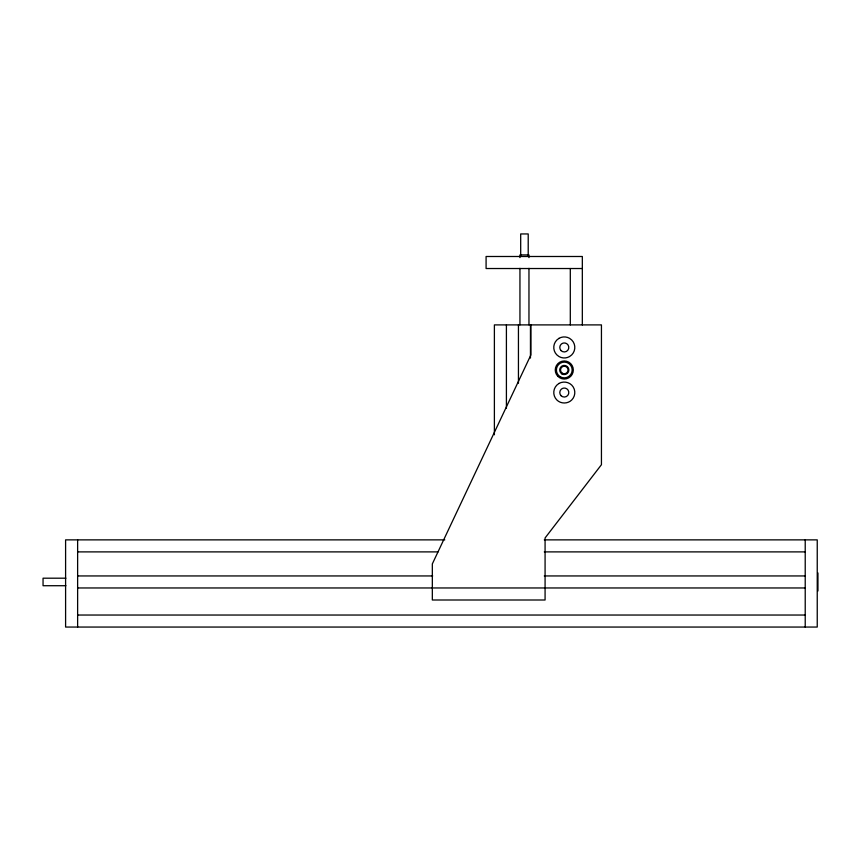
<?xml version="1.0" encoding="UTF-8"?>
<svg xmlns="http://www.w3.org/2000/svg" width="861" height="861" viewBox="0 0 861 861"><rect width="100%" height="100%" fill="white"/><g stroke="black" fill="none" stroke-linecap="round" stroke-linejoin="round"><path stroke-width="1.29" d="M582.327 268.524L486.088 268.524L486.088 256.492L582.327 256.492L582.327 324.974M444.782 539.869L65.597 539.869L65.597 627.056L817.24 627.056L817.24 539.869L544.281 539.869M77.705 551.89L438.055 551.89M544.281 551.89L805.143 551.89M77.705 575.944L432.685 575.944M544.281 575.944L805.143 575.944M65.899 578.194L43.05 578.194L43.05 585.717L65.899 585.717M77.705 587.966L805.143 587.966M77.63 615.034L805.218 615.034M817.95 572.942L817.95 590.98M805.218 539.869L805.218 627.056M570.305 268.524L570.305 324.898M530.893 324.898L530.893 354.958L432.33 563.912L432.33 599.999L545.078 599.999L545.078 537.964L601.441 464.703L601.441 324.898L494.386 324.898L494.386 434.783M530.462 324.898L530.462 358.058M528.966 257.6L528.966 254.921L519.947 254.921L519.947 257.6M528.966 268.363L528.966 324.845M528.213 255.416L528.213 233.944L520.69 233.944L520.69 255.416M519.947 268.363L519.947 324.845M518.44 324.898L518.44 383.253M506.408 324.898L506.408 408.458M77.63 539.869L77.63 627.056M559.026 338.33L556.852 339.998A10.526 10.526 0 0 0 556.852 354.883L559.026 356.562A10.526 10.526 0 0 0 569.552 356.562L571.726 354.883A10.526 10.526 0 0 0 571.726 339.998L569.552 338.33A10.526 10.526 0 0 0 559.026 338.33M559.026 383.425L556.852 385.104A10.526 10.526 0 0 0 556.852 399.978C560.802 403.992 567.776 403.992 571.726 399.978A10.526 10.526 0 0 0 571.726 385.104C568.421 381.832 563.072 381.122 559.026 383.425M561.63 372.652A3.756 3.756 0 0 0 567.916 370.962A3.756 3.756 0 0 0 563.32 366.366A3.756 3.756 0 0 0 561.63 372.652M557.906 376.375A9.019 9.019 0 0 0 573.006 372.329A9.019 9.019 0 0 0 561.953 361.276A9.019 9.019 0 0 0 557.906 376.375M561.103 350.631A4.509 4.509 0 0 0 568.647 348.608A4.509 4.509 0 0 0 563.126 343.087A4.509 4.509 0 0 0 561.103 350.631M561.103 395.726A4.509 4.509 0 0 0 568.647 393.714A4.509 4.509 0 0 0 563.126 388.182A4.509 4.509 0 0 0 561.103 395.726M560.339 376.827A7.889 7.889 0 0 0 572.178 369.993A7.889 7.889 0 0 0 560.339 363.159A7.889 7.889 0 0 0 560.339 376.827M561.996 373.965A4.585 4.585 0 0 0 568.873 369.993A4.585 4.585 0 0 0 561.996 366.022A4.585 4.585 0 0 0 561.996 373.965"/></g></svg>
